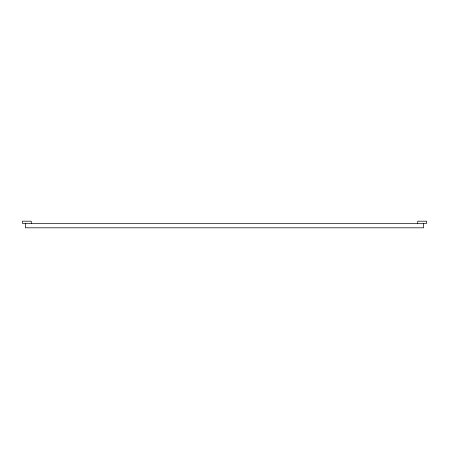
<?xml version="1.0" encoding="UTF-8"?>
<svg xmlns="http://www.w3.org/2000/svg" width="449" height="449" viewBox="0 0 449 449"><rect width="100%" height="100%" fill="white"/><g stroke="black" fill="none" stroke-linecap="round" stroke-linejoin="round"><path stroke-width="0.67" d="M423.609 223.4L423.609 227.806L25.391 227.806L25.391 223.4M417.733 223.4L417.733 221.194L426.55 221.194L426.55 223.4L22.45 223.4L22.45 221.194L31.267 221.194L31.267 223.4"/></g></svg>
